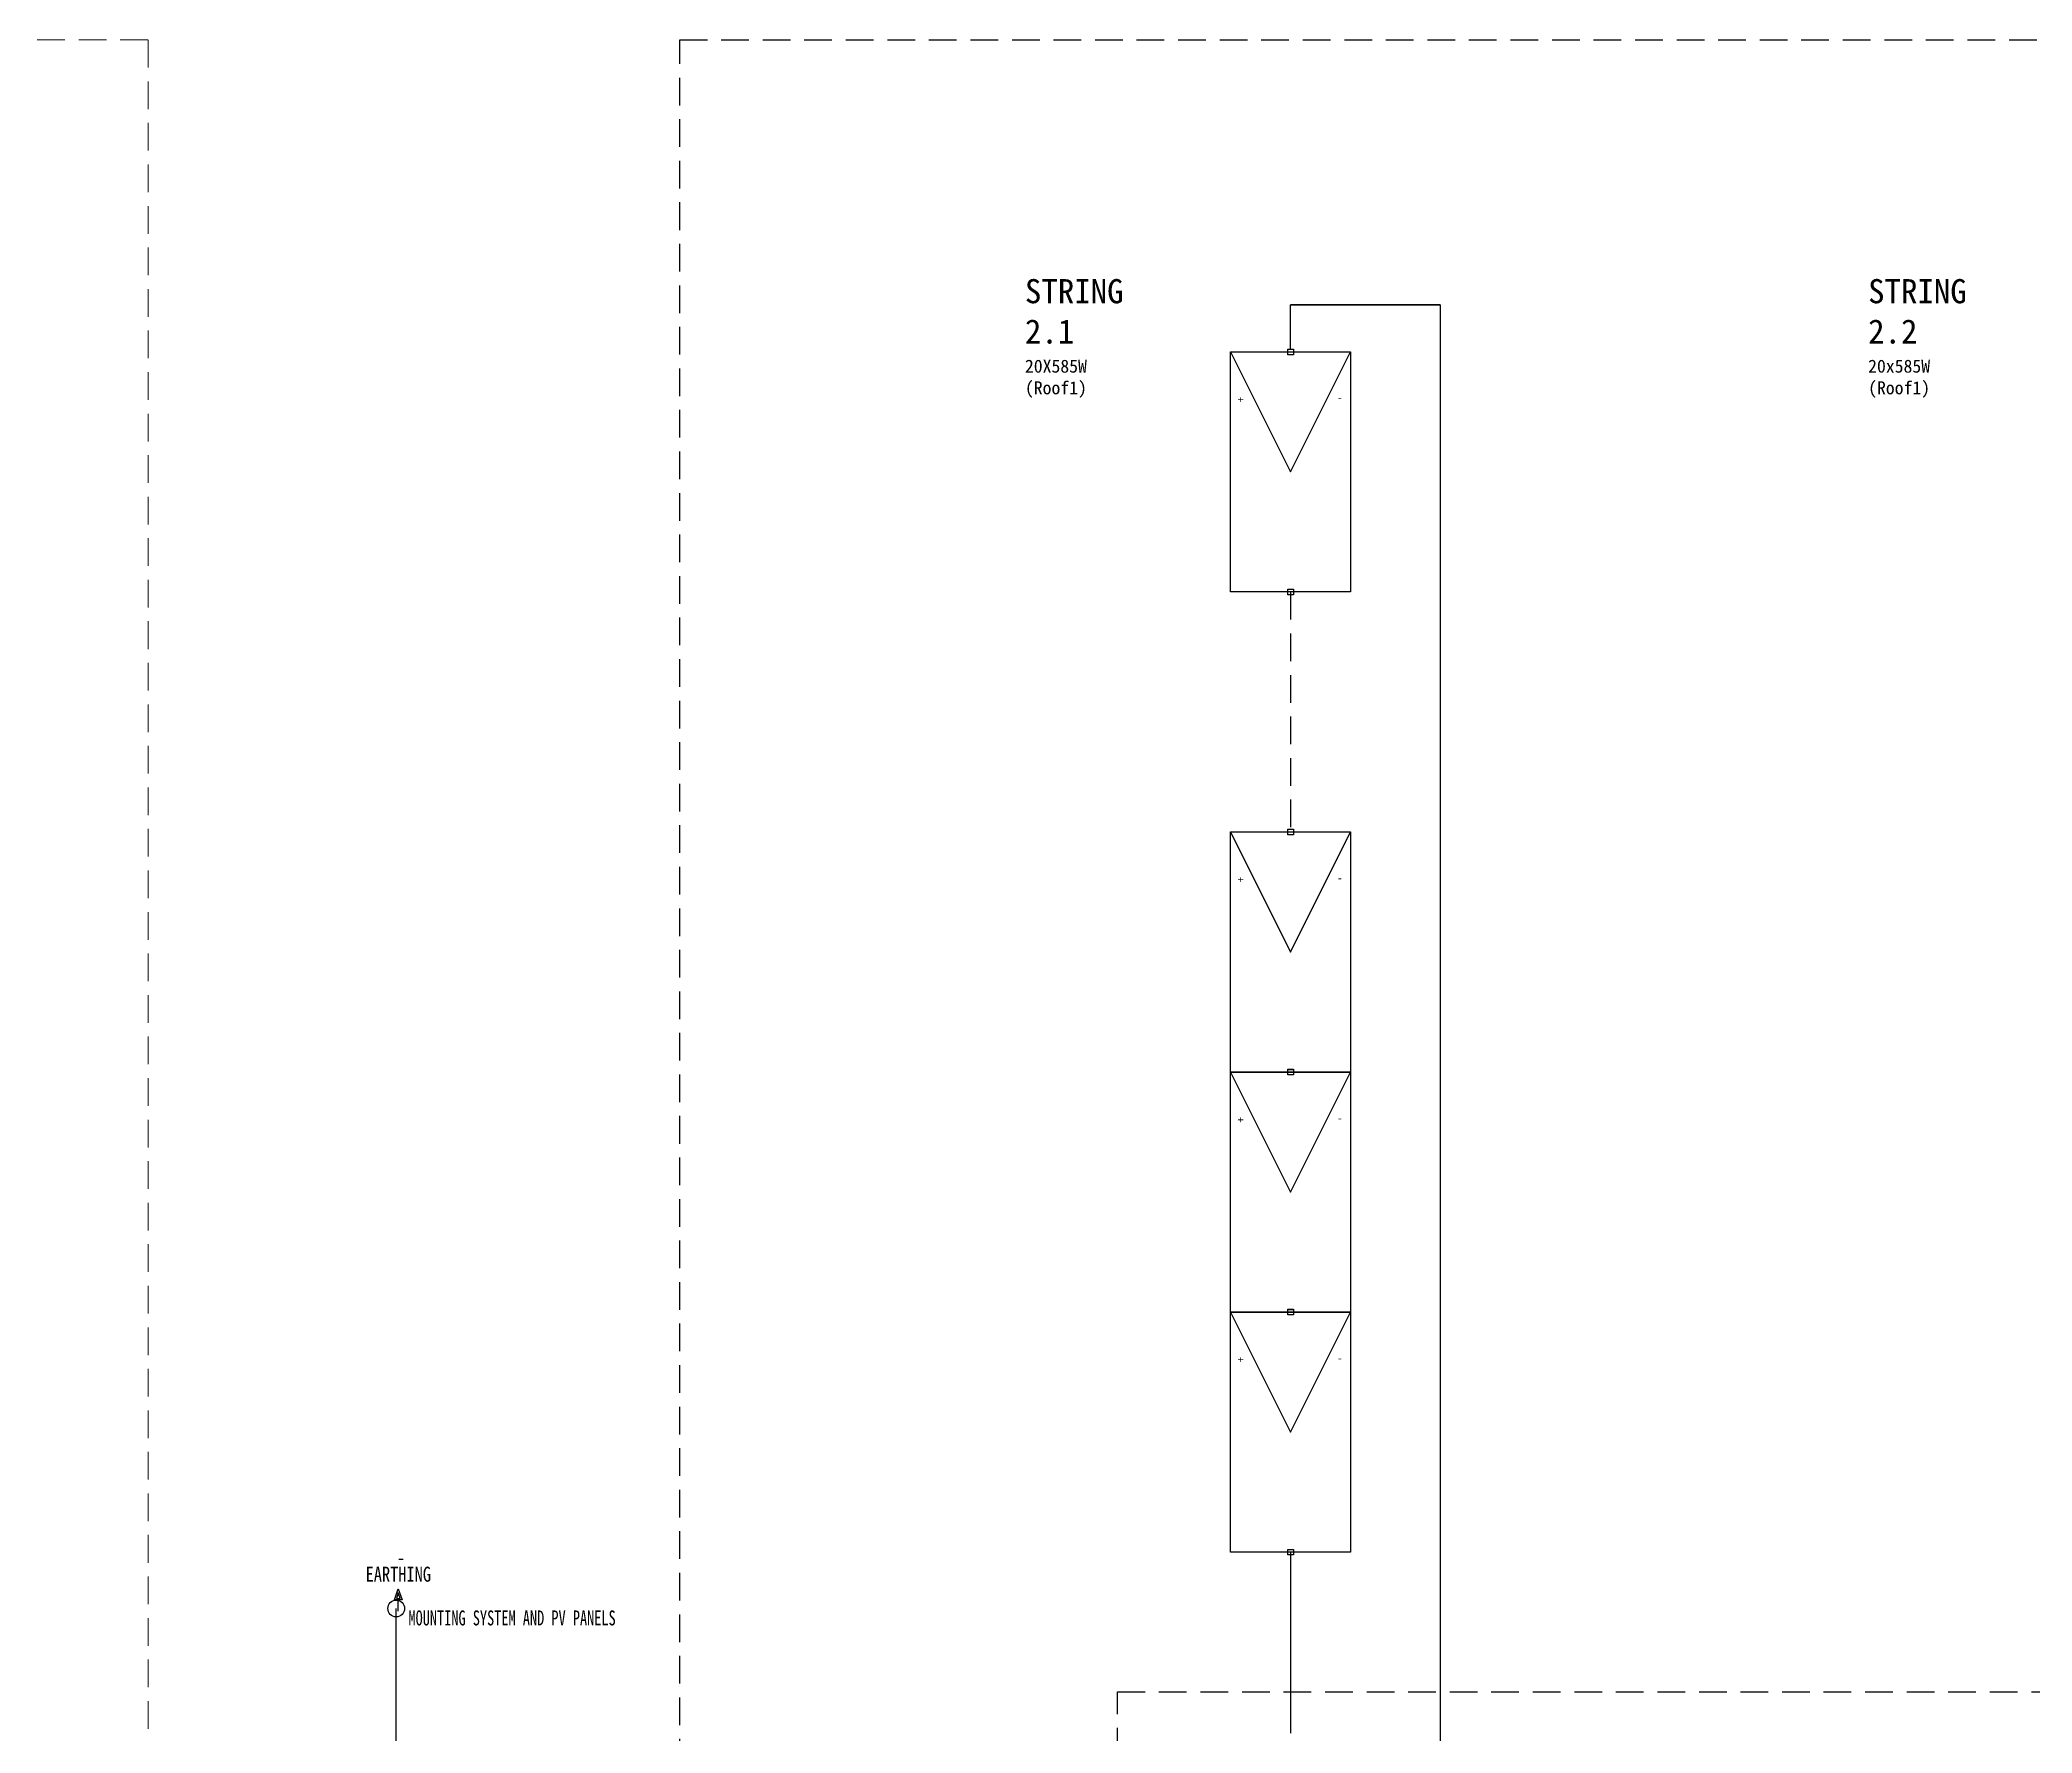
# Model space of a CAD drawing. Header units: millimetres. Extents: x 139 to 980, y -140 to 1049.
# Drawn here: x 529.4 to 637.3, y 799 to 890.7 of the extents above; entities that cross this region are included whole.
import ezdxf
from ezdxf.enums import TextEntityAlignment as Align

# ---------------------------------------------------------------- set-up
doc = ezdxf.new("R2010")
doc.units = ezdxf.units.MM
doc.header["$LTSCALE"] = 12
doc.linetypes.add('HIDDEN2', pattern=[0.1875, 0.125, -0.0625])
for name, color, linetype in [('DESC', 1, 'Continuous'), ('GRN_12AWG', 3, 'Continuous'), ('GRY_20AWG', 250, 'Continuous'), ('LOCBOX', 92, 'HIDDEN2'), ('RED_10AWG', 1, 'Continuous'), ('SYMS', 7, 'Continuous'), ('WIREREF', 61, 'Continuous')]:
    doc.layers.add(name, color=color, linetype=linetype)
doc.styles.get("Standard").update_dxf_attribs({"font": ''})
doc.styles.add('WD', font='')
doc.styles.get('Standard').set_extended_font_data('SimHei')
doc.styles.get('WD').set_extended_font_data('SimHei')

# ---------------------------------------------------------------- blocks, each defined once
blk = doc.blocks.new('HT0_01')
for p, q in [((-0.0625, 0.0625), (0.0625, 0.0625)), ((-0.0625, -0.0625), (-0.0625, 0.0625)), ((0.0625, 0.0625), (0.0625, -0.0625)), ((0.0625, -0.0625), (-0.0625, -0.0625))]:
    blk.add_line(p, q)
at = {"style": 'WD', "flags": 1}
for tag, p in [('X4TERM01', (-0.0625, 0)), ('X2TERM01', (0, 0.0625)), ('X1TERM01', (0.0625, 0)), ('X8TERM01', (0, -0.0625))]:
    blk.add_attdef(tag, p, '', height=0.01, dxfattribs=at)
blk = doc.blocks.new('PVM')
at = {"color": 5}
for p, q in [((2, 1), (1, 0.5)), ((1, 0.5), (2, 0))]:
    blk.add_line(p, q, dxfattribs=at)
blk.add_lwpolyline([(0, 1), (2, 1), (2, 0), (0, 0)], close=True, dxfattribs=at)
at = {"layer": 'SYMS', "color": 5, "xscale": 0.3699338068975089, "yscale": 0.3699338068975089, "zscale": 0.3699338068975089}
for p in [(0, 0.5), (2, 0.5)]:
    blk.add_blockref('HT0_01', p, dxfattribs=at)
at = {"color": 5, "char_height": 0.065, "attachment_point": 1}
for s, insert, rotation in [('+', (1.625, 0.883), 180), ('-', (1.57, 0.067), 90)]:
    blk.add_mtext_dynamic_manual_height_columns(s, width=0.09892, gutter_width=0.325, heights=[0], dxfattribs=dict(at, insert=insert, rotation=rotation))
blk = doc.blocks.new('VT0_02')
blk.add_circle((0, 0), 0.0699)
at = {"style": 'WD', "flags": 1}
for tag, p in [('X4TERM01', (-0.07, 0)), ('X2TERM01', (0, 0.07)), ('X1TERM01', (0.07, 0)), ('X8TERM01', (0, -0.07))]:
    blk.add_attdef(tag, p, '', height=0.01, dxfattribs=at)
blk = doc.blocks.new('HA1S2')
for points in [[(0, 0), (-0.031, 0), (0, 0.094), (0.031, 0), (0, 0)], [(-0.016, 0.011), (0.016, 0.011), (0, 0.058), (-0.016, 0.011)]]:
    blk.add_lwpolyline(points)
at = {"style": 'WD', "width": 0.8, "flags": 8}
blk.add_attdef('WIRENO', text='', height=0.125, dxfattribs=at).set_placement((0, 0.153), align=Align.CENTER)
at = {"style": 'WD', "flags": 1}
for tag, p in [('X8TERM01', (0, 0)), ('SIGCODE', (0.026, 0.066))]:
    blk.add_attdef(tag, p, '', height=0.01, dxfattribs=at)
at = {"style": 'WD', "width": 0.7}
for tag, p in [('XREF', (0.084, -0.036)), ('DESC1', (0.084, -0.211))]:
    blk.add_attdef(tag, p, '', height=0.125, dxfattribs=at)

msp = doc.modelspace()

# ---------------------------------------------------------------- linework, layer by layer
at = {"linetype": 'HIDDEN2'}
msp.add_line((597.15, 860.83), (597.15, 847.82), dxfattribs=at)
at = {"layer": 'GRN_12AWG'}
msp.add_line((548.71, 746.96), (548.71, 805.76), dxfattribs=at)
at = {"layer": 'GRY_20AWG'}
for p, q in [((549.08, 808.42), (548.85, 808.42)), ((548.82, 805.62), (548.82, 806.22))]:
    msp.add_line(p, q, dxfattribs=at)
at = {"layer": 'LOCBOX', "color": 5, "lineweight": 9}
msp.add_lwpolyline([(218.76, 890.74), (535.27, 890.74), (535.27, 725.19), (218.76, 725.19)], close=True, dxfattribs=at)
at = {"layer": 'LOCBOX', "color": 5}
msp.add_lwpolyline([(564.06, 890.74), (880.57, 890.74), (880.57, 725.19), (564.06, 725.19)], close=True, dxfattribs=at)
at = {"layer": 'LOCBOX', "color": 1}
msp.add_lwpolyline([(587.77, 801.25), (863.1, 801.25), (863.1, 768.54), (587.77, 768.54)], close=True, dxfattribs=at)
at = {"layer": 'RED_10AWG'}
for p, q in [((597.15, 873.99), (597.15, 876.39)), ((597.15, 876.39), (605.25, 876.39)), ((605.25, 876.39), (597.15, 876.39)), ((605.25, 876.39), (605.25, 793.65)), ((597.15, 808.81), (597.15, 799))]:
    msp.add_line(p, q, dxfattribs=at)

# ---------------------------------------------------------------- block references
at = {"layer": 'SYMS', "xscale": 6.503093813421009, "yscale": 6.503093813421009, "zscale": 6.503093813421009, "rotation": 90}
for name, p in [('PVM', (600.4, 860.83)), ('PVM', (600.4, 834.82)), ('PVM', (600.4, 821.81)), ('PVM', (600.4, 808.81)), ('VT0_02', (548.71, 805.76))]:
    msp.add_blockref(name, p, dxfattribs=at)
at = {"layer": 'SYMS'}
ref = msp.add_blockref('HA1S2', (548.82, 806.22), dxfattribs=dict(at, xscale=6.503093813421009, yscale=6.503093813421009, zscale=6.503093813421009))
ref.add_attrib('DESC1', 'MOUNTING SYSTEM AND PV PANELS', (549.37, 804.84), dxfattribs={"layer": 'DESC', "height": 0.8129, "style": 'WD', "width": 0.7})
ref.add_attrib('WIRENO', 'EARTHING', dxfattribs={"layer": 'WIREREF', "height": 0.813, "style": 'WD', "width": 0.8, "flags": 8}).set_placement((548.82, 807.21), align=Align.CENTER)

# ---------------------------------------------------------------- texts
at = {"char_height": 1.3086, "attachment_point": 1}
for s, insert in [('{\\C240;\\c2367469;STRING 2.1^J\\H0.53846x;\\C256;\\c0;20X585W^J(Roof1)}', (582.76, 877.78)), ('{\\C240;\\c2367469;STRING 2.2^J\\H0.53846x;\\C256;\\c0;20x585W^J(Roof1)}', (628.43, 877.78))]:
    msp.add_mtext_dynamic_manual_height_columns(s, width=1.9107, gutter_width=0.325, heights=[0], dxfattribs=dict(at, insert=insert))

doc.saveas('drawing.dxf')
